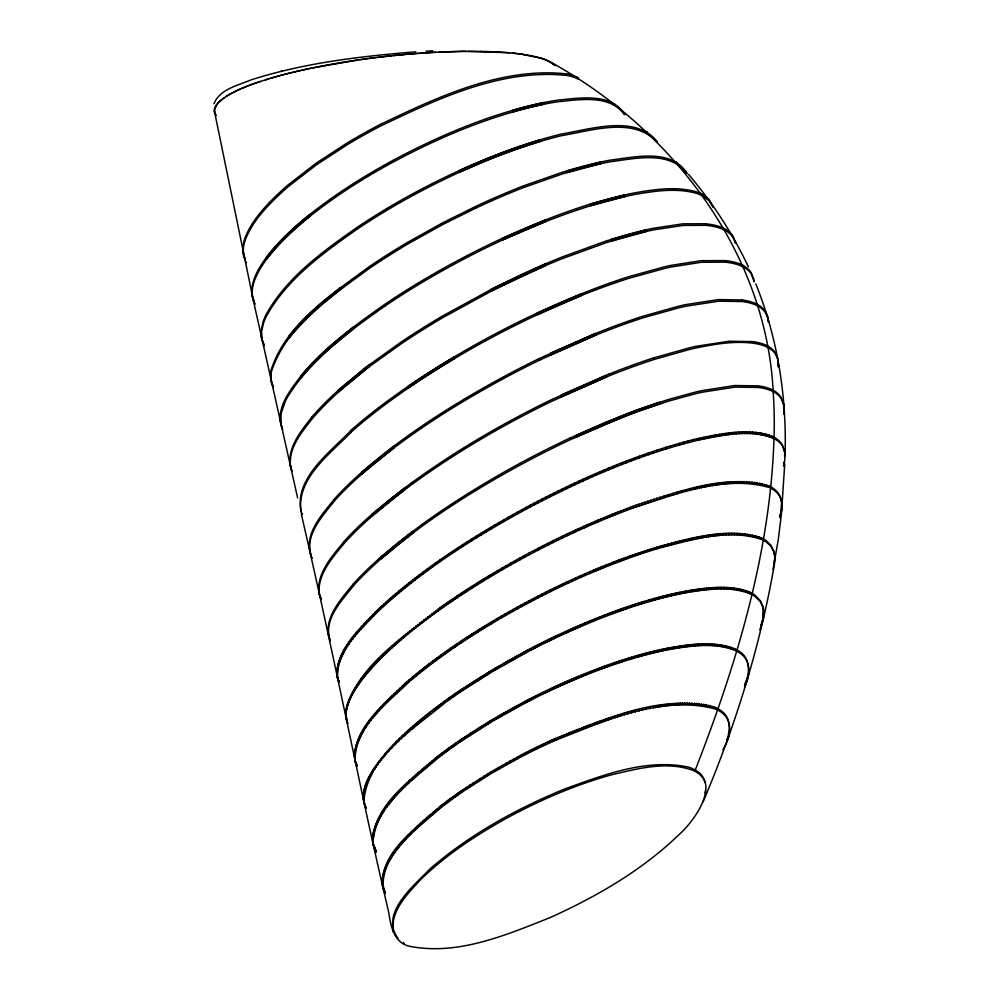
<?xml version="1.0" encoding="UTF-8"?>
<svg xmlns="http://www.w3.org/2000/svg" width="999" height="999" viewBox="0 0 999 999"><rect width="100%" height="100%" fill="white"/><g stroke="black" fill="none" stroke-linecap="round" stroke-linejoin="round"><path stroke-width="1.5" d="M784.989 456.668C787.062 397.864 777.859 338.549 755.793 283.891M355.319 761.812C351.523 728.358 384.465 704.445 405.257 683.266C433.641 658.628 464.947 637.549 497.29 618.493C547.077 589.535 599.612 564.897 654.682 547.802C688.736 538.873 726.048 526.485 761.001 537.762A49.188 25.849 -12.4 0 1 766.245 540.709L771.166 545.579L774.225 552.822M355.032 760.314C355.157 726.51 387.187 703.296 409.103 681.83C437.737 657.517 469.118 636.65 501.56 617.794C551.448 589.148 604.033 564.747 659.178 548.126C691.97 539.785 727.846 528.359 761.35 539.348A49.188 25.849 -12.4 0 1 766.595 542.295L770.504 545.854L773.738 551.361M385.277 893.556C372.127 856.505 417.757 827.834 440.309 806.23A381.818 200.637 -12.4 0 1 449.75 799.075A402.073 211.276 -12.4 0 1 462.912 789.747L490.996 771.827L521.428 754.882A405.494 213.074 -12.4 0 1 537.4 746.865A382.767 201.136 -12.4 0 1 553.833 739.21C603.97 719.779 660.926 692.719 715.646 707.604A50.599 26.586 -12.4 0 1 721.703 711.213C728.983 716.495 730.731 726.448 728.296 734.677M383.141 888.486C380.931 852.884 417.345 829.07 440.659 807.804A381.818 200.637 -12.4 0 1 450.099 800.649A402.073 211.276 -12.4 0 1 463.249 791.32L491.333 773.413L521.778 756.455A405.494 213.074 -12.4 0 1 537.737 748.451A382.767 201.136 -12.4 0 1 554.183 740.796C604.32 721.365 661.276 694.293 715.996 709.178A50.599 26.586 -12.4 0 1 722.04 712.799C729.32 718.069 731.068 728.021 728.646 736.263M337.712 678.733C334.066 650.574 359.503 629.345 376.86 610.626C422.265 568.019 475.499 534.702 530.119 505.269C583.191 477.447 638.586 452.997 696.965 438.761C721.565 433.866 748.538 427.185 772.814 436.625A49.038 25.774 -12.4 0 1 782.317 444.867L784.715 451.523M337.412 677.21C337.075 650.249 360.09 630.344 377.197 612.2C422.602 569.605 475.849 536.276 530.469 506.843C583.541 479.021 638.935 454.57 697.314 440.347C721.902 435.439 748.875 428.758 773.164 438.211L772.814 436.625M364.897 805.718L364.098 802.709L366.133 808.478L363.748 801.248L364.098 802.834C361.101 790.221 367.869 777.921 374.475 767.694C393.094 740.933 418.868 720.179 444.867 700.961A498.014 261.688 -12.4 0 1 460.239 690.222L492.869 669.53L528.159 649.825A506.406 266.109 -12.4 0 1 546.603 640.471A481.83 253.197 -12.4 0 1 560.789 633.703C600.761 615.347 642.27 599.475 685.589 591.146C706.618 587.699 729.208 584.228 749.65 592.107A50.637 26.611 -12.4 0 1 754.807 595.004L760.651 601.061L763.348 608.291M363.511 799.774L363.861 801.36C367.47 756.293 413.923 729.095 445.217 702.547A498.014 261.688 -12.4 0 1 460.576 691.795L493.219 671.116L528.496 651.398A506.406 266.109 -12.4 0 1 546.952 642.045A481.83 253.197 -12.4 0 1 561.138 635.277C601.111 616.92 642.619 601.048 685.938 592.719C706.967 589.273 729.545 585.801 749.999 593.681A50.637 26.611 -12.4 0 1 755.157 596.578L760.102 601.323L762.936 606.843M784.814 456.181L784.814 453.034M373.151 844.13C371.603 805.481 411.376 780.169 436.788 757.08A425.512 223.601 -12.4 0 1 447.077 749.337A448.863 235.864 -12.4 0 1 461.401 739.248L491.883 719.842L524.962 701.385A455.332 239.261 -12.4 0 1 542.27 692.657A429.82 225.861 -12.4 0 1 560.089 684.29C594.58 668.868 630.319 655.644 667.444 648.201C689.422 644.38 713.086 640.471 734.515 648.726A51.286 26.948 -12.4 0 1 739.51 651.523C749.525 657.729 750.261 671.203 746.003 681.118A146.016 76.723 -12.4 0 1 744.63 684.49M372.615 841.121L372.964 842.694C375.312 805.431 411.625 781.28 437.137 758.653A425.512 223.601 -12.4 0 1 447.427 750.911A448.863 235.864 -12.4 0 1 461.738 740.821L492.232 721.415L525.299 702.971A455.332 239.261 -12.4 0 1 542.619 694.23A429.82 225.861 -12.4 0 1 560.439 685.876C594.929 670.454 630.669 657.217 667.794 649.775C689.76 645.953 713.436 642.045 734.864 650.299A51.286 26.948 -12.4 0 1 739.859 653.096C749.874 659.303 750.611 672.777 746.353 682.704A146.016 76.723 -12.4 0 1 744.467 687.187M778.621 366.745L777.884 358.853L775.823 354.57A48.739 25.612 -12.4 0 0 767.632 347.39L767.244 345.829M783.74 409.29L783.616 404.558M784.727 463.936L781.455 513.673L778.408 538.811L773.039 569.655M345.629 713.249C355.656 665.396 405.107 636.788 439.835 607.867A595.504 312.924 -12.4 0 1 456.88 596.128C512.749 559.128 572.839 528.321 635.776 505.269C677.959 492.12 723.988 473.401 768.456 485.751L768.805 487.337C723.264 474.875 676.248 494.255 633.154 507.929C571.303 530.894 512.225 561.276 457.23 597.702A595.504 312.924 -12.4 0 0 440.184 609.44C411.888 629.944 383.916 651.885 362.187 679.52C353.171 692.032 341.92 707.767 347.764 723.875L345.629 713.249L345.979 714.822M242.982 246.99L243.169 253.521L245.379 259.915M243.331 248.564L243.519 255.095L245.105 260.264M774.6 558.928L773.788 564.273M778.109 366.783L778.146 360.402M705.107 793.131L705.394 790.596M214.46 109.528L217.957 102.959M784.789 460.964L784.652 451.473M783.666 414.086L784.115 407.704M762.736 618.968L763.486 609.702M213.948 103.809C219.668 89.161 237.849 85.502 250.886 79.945C304.195 62.837 360.327 56.319 415.909 51.811M784.552 462.225L783.541 466.034M780.681 512.524L781.668 502.472M783.566 463.186L783.915 461.913M762.437 620.142L761.75 622.502M780.331 513.773L779.507 516.296M301.361 514.348C324.313 613.199 344.805 712.599 366.046 811.825C373.326 845.291 380.831 878.708 388.648 912.062C390.671 925.623 393.806 943.006 409.727 946.315C457.967 955.793 506.143 935.002 550.187 917.569C596.353 896.677 641.133 870.891 677.921 835.651C695.192 820.616 725.062 779.07 688.661 767.157C646.203 758.191 603.321 775.049 563.911 789.285C515.884 809.078 469.692 834.602 430.269 868.668C414.597 885.139 379.22 913.136 397.989 938.311M779.857 517.869L781.992 508.778L781.468 500.936M760.926 624.862L761.35 623.676M703.134 801.81C735.514 725.474 760.326 645.804 774.462 564.035L775.012 558.928L774.237 552.734M759.789 629.994L763.536 618.206L763.298 608.204M255.257 304.208C248.451 292.757 252.984 278.758 259.278 268.157A195.017 102.472 -12.4 0 1 266.209 257.705C285.19 232.892 310.015 213.349 335.427 195.504A465.971 244.855 -12.4 0 1 392.819 160.489M252.622 297.515C250.836 287.749 254.907 278.084 259.628 269.742A195.017 102.472 -12.4 0 1 266.558 259.29C285.539 234.465 310.364 214.922 335.776 197.078A465.971 244.855 -12.4 0 1 393.169 162.063C440.871 136.526 491.383 115.272 544.48 104.096A145.792 76.611 -12.4 0 1 558.566 101.661C580.294 99.6 609.889 94.331 624.5 114.66M524.075 185.639A455.157 239.173 -12.4 0 0 476.373 206.119L442.832 222.727L407.917 242.17A557.23 292.807 -12.4 0 0 369.33 266.596C331.356 294.78 285.964 323.464 270.904 370.604A102.885 54.058 -12.4 0 0 270.542 374.013L271.291 381.755M476.698 207.667L443.181 224.3L408.266 243.744A557.23 292.807 -12.4 0 0 369.68 268.182C331.705 296.353 286.301 325.05 271.253 372.177A102.885 54.058 -12.4 0 0 270.879 375.599L271.641 383.254L273.376 387.562M502.26 238.399L545.142 220.055C503.783 236.363 463.786 256.106 425.474 278.659A600.874 315.746 -12.4 0 0 384.652 304.445C348.226 330.107 310.577 357.292 286.938 395.891A169.867 89.261 -12.4 0 0 285.027 399.588C280.494 408.678 277.897 419.805 282.642 429.37M385.002 306.031C348.576 331.668 310.926 358.878 287.287 397.465A169.867 89.261 -12.4 0 0 285.377 401.173L281.069 413.461L281.019 424.95M312.013 416.958C300.362 431.743 284.166 451.073 291.983 471.266M333.853 499.7C321.953 514.772 303.434 534.228 311.126 555.144M334.19 501.286C322.315 516.296 304.458 535.114 311.114 555.993M352.859 584.49C340.547 599.775 321.84 619.58 330.169 640.958M353.209 586.063C341.733 600.799 322.939 619.667 330.207 640.084M343.806 541.858C331.968 556.518 315.647 573.826 319.268 594.355M344.156 543.431C332.642 557.479 318.144 573.351 319.006 592.807M218.082 102.81L226.323 96.266M311.925 416.945A358.241 188.249 -12.4 0 1 338.149 390.497L366.795 366.645L400.686 342.32A640.359 336.488 -12.4 0 1 442.732 315.909L493.893 287.962L545.142 264.023A476.423 250.349 -12.4 0 1 561.151 257.367L606.68 240.796L646.49 229.745A184.028 96.703 -12.4 0 1 653.284 228.284L682.841 223.838L705.581 223.764M351.161 430.232C330.319 452.285 292.207 479.12 301.723 513.961A52.647 27.66 -12.4 0 0 302.148 514.672M351.511 431.805C330.969 453.284 296.141 478.159 301.036 511.65M378.596 559.04L398.077 542.632L421.128 525.074A678.009 356.281 -12.4 0 1 485.814 482.742L497.602 475.811A661.825 347.764 -12.4 0 1 569.805 438.136M486.163 484.328A678.009 356.281 -12.4 0 0 421.441 526.635L398.426 544.205L378.946 560.626A385.926 202.797 -12.4 0 0 353.134 586.051M412.712 481.93L389.46 499.637L369.792 516.196A389.722 204.795 -12.4 0 0 343.731 541.845M370.142 517.769L389.797 501.211L413.062 483.504M371.69 514.522L404.083 488.299M372.028 516.096L404.433 489.872M380.469 557.38L412.587 531.393M380.819 558.965L412.924 532.966M309.902 214.46L301.985 220.979A359.29 188.799 -12.4 0 0 297.39 224.925A331.044 173.951 -12.4 0 0 285.801 235.639A286.875 150.749 -12.4 0 0 275.312 246.566A240.297 126.274 -12.4 0 0 266.184 257.705M310.252 216.034L302.322 222.552A359.29 188.799 -12.4 0 0 297.739 226.511A331.044 173.951 -12.4 0 0 286.151 237.213A286.875 150.749 -12.4 0 0 275.662 248.152A240.297 126.274 -12.4 0 0 266.533 259.29M340.11 287.824L323.926 301.036A394.268 207.18 -12.4 0 0 312.175 311.526A342.357 179.895 -12.4 0 0 299.85 323.763A283.941 149.201 -12.4 0 0 288.948 336.251M340.459 289.41L324.275 302.61A394.268 207.18 -12.4 0 0 312.525 313.099A342.357 179.895 -12.4 0 0 300.2 325.349A283.941 149.201 -12.4 0 0 289.298 337.824M221.953 99.313L221.079 100.012A135.514 45.667 5.6 0 0 219.48 101.411L216.746 104.42A79.208 26.686 5.6 0 0 214.31 110.964M353.371 327.085L331.481 345.08A411.688 216.321 -12.4 0 0 324.687 351.198A366.633 192.657 -12.4 0 0 311.913 363.648A303.846 159.665 -12.4 0 0 300.524 376.336M353.721 328.659L331.83 346.665A411.688 216.321 -12.4 0 0 325.025 352.784A366.633 192.657 -12.4 0 0 312.262 365.222M368.831 365.097L343.531 385.639A438.561 230.457 -12.4 0 0 338.074 390.472M369.168 366.67L343.881 387.212A438.561 230.457 -12.4 0 0 338.424 392.058L367.145 368.231L401.036 343.906A640.359 336.488 -12.4 0 1 443.081 317.482L494.243 289.535L545.491 265.597A476.423 250.349 -12.4 0 1 561.488 258.941L607.03 242.37L646.84 231.331A184.028 96.703 -12.4 0 1 653.621 229.857L683.191 225.424L705.931 225.337A53.471 28.097 -12.4 0 1 724.762 230.17A51.261 26.936 -12.4 0 1 733.491 238.174L735.227 241.833M393.756 446.216L361.513 472.402C405.194 434.365 454.47 403.309 505.332 375.861A655.157 344.268 -12.4 0 1 539.747 358.291L595.554 333.454L550.624 353.109M394.106 447.802L361.863 473.976C405.532 435.951 454.807 404.882 505.669 377.435A655.157 344.268 -12.4 0 1 540.097 359.877M223.089 98.464L223.963 97.827M401.81 390.696C457.867 351.773 518.419 319.33 581.655 293.706L537.062 313.099M402.147 392.27C458.216 353.346 518.768 320.904 582.005 295.279A384.94 202.273 -12.4 0 1 628.87 278.309L664.76 268.419A187.45 98.501 -12.4 0 1 671.603 266.895L701.473 262.262L725.599 262.175M407.904 386.476L413.511 382.667A659.952 346.79 -12.4 0 1 430.731 371.391A678.883 356.743 -12.4 0 1 454.533 356.755M408.254 388.049L413.848 384.24A659.952 346.79 -12.4 0 1 431.081 372.964A678.883 356.743 -12.4 0 1 454.882 358.341M225.599 96.741L226.81 95.966M226.523 96.141L227.185 95.729M227.135 95.767L237.837 90.135M486.126 484.303L497.952 477.397M228.172 95.142L228.796 94.78M228.921 94.705L234.428 91.771M392.794 160.477C440.534 134.99 491.021 113.674 544.143 102.522A145.792 76.611 -12.4 0 1 558.216 100.075C580.132 98.039 611.338 92.42 624.775 114.473M490.596 289.635L517.42 276.473A533.703 280.444 -12.4 0 1 545.142 264.023M490.946 291.221L517.769 278.059A533.703 280.444 -12.4 0 1 545.491 265.597M234.852 91.558L237.4 90.335M540.097 359.877L595.904 335.04L550.973 354.682M608.978 374.138L550.312 400.212A685.526 360.227 -12.4 0 0 412.824 481.968M767.644 347.377A49.151 25.824 -12.4 0 0 752.871 343.169C733.953 340.834 714.884 344.068 696.378 347.902A189.673 99.663 -12.4 0 0 689.522 349.463L653.683 359.603A389.897 204.882 -12.4 0 0 609.365 375.749L550.661 401.785A685.526 360.227 -12.4 0 0 413.174 483.553M561.176 395.005L606.106 375.299M561.525 396.591L606.455 376.873M713.011 206.968L709.265 200.874L702.509 195.829A50.662 26.623 -12.4 0 0 695.466 193.044C675.486 187.837 654.52 191.021 634.54 194.543A176.124 92.545 -12.4 0 0 625.611 196.391L590.571 205.744A357.742 187.987 -12.4 0 0 545.516 221.666C504.108 237.874 464.148 257.717 425.824 280.232A600.874 315.746 -12.4 0 0 385.002 306.031M569.842 438.161L624.313 414.797A408.653 214.735 -12.4 0 1 637.787 409.74L668.506 399.438L695.329 392.132A188.199 98.889 -12.4 0 1 702.122 390.584L734.69 385.527L758.216 385.851A48.801 25.637 -12.4 0 1 772.864 390.06A48.339 25.4 -12.4 0 1 780.943 397.215L783.703 404.607M758.553 387.437L735.039 387.113L702.472 392.157A188.199 98.889 -12.4 0 0 695.666 393.706L668.855 401.024L638.136 411.313A408.653 214.735 -12.4 0 0 624.662 416.383L570.192 439.747A661.825 347.764 -12.4 0 0 498.002 477.422M537.412 314.673L582.005 295.279M237.787 90.16L241.346 88.574M657.105 141.521C635.289 114.161 590.059 129.445 561.051 134.103A236.039 124.026 -12.4 0 0 540.759 139.623C500.412 151.723 461.526 168.356 424.163 187.737A515.047 270.642 -12.4 0 0 356.069 228.072C322.053 252.035 286.526 277.622 265.996 314.747A145.292 76.349 -12.4 0 0 263.174 321.553L261.189 330.519L261.726 338.798M459.752 172.115L484.29 161.463A389.048 204.433 -12.4 0 1 499.388 155.444A344.193 180.856 -12.4 0 1 519.992 147.952A288.611 151.661 -12.4 0 1 541.096 141.184C500.761 153.309 461.875 169.93 424.513 189.31A515.047 270.642 -12.4 0 0 356.418 229.658C322.402 253.609 286.875 279.208 266.333 316.333A145.292 76.349 -12.4 0 0 263.524 323.139L261.651 330.994L261.526 337.312M502.609 239.985L545.479 221.628M574.875 435.826L605.794 422.24L637.787 409.74A349.525 183.666 -12.4 0 1 659.752 402.185M575.224 437.4L606.143 423.813L638.136 411.313A349.525 183.666 -12.4 0 1 660.089 403.758M238.711 89.735L240.472 88.961M459.403 170.529L483.941 159.877A389.048 204.433 -12.4 0 1 499.05 153.871A344.193 180.856 -12.4 0 1 519.642 146.378A288.611 151.661 -12.4 0 1 540.746 139.61M241.308 88.599L247.215 86.176M241.82 88.374L244.43 87.288M245.379 86.901L246.753 86.351M247.103 86.214L248.739 85.577M248.576 85.639L249.962 85.115M524.1 185.664L562.799 172.103L600.998 161.963A169.867 89.261 -12.4 0 1 609.715 160.215C634.702 157.168 671.241 147.977 687.062 173.376M524.45 187.238L563.136 173.689L601.348 163.536A169.867 89.261 -12.4 0 1 610.064 161.801C634.927 158.704 669.58 150.062 686.812 173.489M249.837 85.165L252.759 84.078M250.886 84.765L252.285 84.253M252.635 84.128L254.333 83.516M253.709 83.741L257.205 82.517M254.907 83.317L259.253 81.818M257.792 82.318L260.427 81.431M259.553 81.718L272.627 77.66M653.334 358.029L689.185 347.889A189.673 99.663 -12.4 0 1 696.041 346.328L728.845 341.246L752.547 341.571A49.151 25.824 -12.4 0 1 767.307 345.804A48.739 25.612 -12.4 0 1 775.449 352.997L778.221 360.439M265.522 79.795L268.669 78.834M545.179 220.092A357.742 187.987 -12.4 0 1 590.197 204.121L625.274 194.805A176.124 92.545 -12.4 0 1 634.19 192.969C654.17 189.435 675.137 186.264 695.117 191.471A50.662 26.623 -12.4 0 1 702.16 194.243L708.928 199.288L713.199 207.08M270.429 78.309L271.678 77.934M272.302 77.76L274.812 77.035M272.927 77.572L276.723 76.498M275.449 76.861L276.086 76.673M276.648 76.523L279.92 75.624M277.36 76.324L280.682 75.412M280.569 75.449L284.777 74.326M281.206 75.275L281.855 75.1M282.505 74.925L283.154 74.75M284.465 74.413L287.849 73.539M285.115 74.238L287.088 73.739M287.749 73.564L291.995 72.515M288.411 73.402L289.073 73.239M289.747 73.064L291.071 72.74M280.856 71.441L281.93 71.179M291.745 72.577L297.515 71.204M293.044 72.265L295.067 71.778M295.554 71.653L296.528 71.428M297.14 71.279L298.501 70.966M298.002 71.079L304.008 69.718M299.126 70.829L300.249 70.567M301.948 70.18L309.977 68.431M304.633 69.58L305.694 69.356M306.793 69.118L311.051 68.207M311.001 68.219L358.366 59.915M312.138 67.982L315.372 67.32M316.458 67.095L319.73 66.446A504.72 170.067 5.6 0 1 358.042 59.965L360.364 59.628M359.915 59.69L367.719 58.616M361.463 59.478L363.024 59.253M364.585 59.041L366.146 58.829M367.42 58.654L374.55 57.742M369.28 58.417L372.44 58.004M374.026 57.805L375.749 57.592M375.612 57.605L377.21 57.405M376.948 57.443L380.557 57.005M378.808 57.218L383.616 56.656M381.768 56.868L390.284 55.919M384.19 56.593L385.402 56.456M386.613 56.319L389.061 56.044M390.085 55.932L391.708 55.769M391.508 55.782L395.204 55.407M393.344 55.594L396.615 55.257M396.453 55.282L398.251 55.095M397.689 55.157L403.958 54.558M398.938 55.032L402.709 54.683M403.196 54.633L405.219 54.446M404.857 54.483L415.397 53.596M406.518 54.333L408.191 54.183M409.016 54.121L412.837 53.796M413.211 53.771L416.695 53.496M416.571 53.509L419.305 53.309M417.42 53.447L418.256 53.384M419.105 53.322L420.804 53.197M420.604 53.209L421.915 53.122M421.653 53.134L423.351 53.022M423.226 53.034L425.05 52.91M424.538 52.947L425.911 52.847M425.849 52.86L427.622 52.747M427.16 52.772L429.333 52.635M428.484 52.685L430.194 52.585M429.807 52.61L431.918 52.485M431.131 52.535L432.779 52.435M425.999 51.174L432.792 50.824M432.455 52.447L434.503 52.335M433.778 52.385L435.601 52.285M435.364 52.298L463.573 51.349M464.473 51.336L466.271 51.324M468.069 51.311L469.88 51.299M470.791 51.299L472.602 51.299M473.514 51.299L476.236 51.324M477.147 51.324L478.983 51.349M507.267 52.635L463.037 51.361A286.601 96.578 5.6 0 0 439.048 52.11M479.895 51.361L480.806 51.374M508.204 52.71L507.117 52.622A145.117 48.901 5.6 0 0 480.869 51.411M508.066 52.697L509.328 52.81M509.14 52.797L514.285 53.297M512.412 53.109L516.62 53.559M514.747 53.347L515.684 53.459M516.258 53.521L519.88 53.971M518.019 53.734L522.19 54.283M742.319 299.987L718.506 299.6L685.614 304.62A189.348 99.5 -12.4 0 0 678.746 306.181L642.807 316.271A392.232 206.106 -12.4 0 0 595.604 333.504M521.266 54.158L540.834 58.154M522.652 54.346L523.114 54.421A51.374 17.308 5.6 0 1 540.521 57.992M540.459 58.042L543.531 59.016M541.033 58.217L545.354 59.678M543.718 59.078L546.565 60.152A33.254 11.201 5.6 0 1 548.826 61.164L549.35 61.426M545.529 59.74L553.209 63.799M656.693 141.683C632.842 116.508 591.008 130.844 561.401 135.677A236.039 124.026 -12.4 0 0 541.096 141.196M549.425 61.463C670.691 127.972 766.708 251.398 773.251 392.957A461.413 332.192 -62.6 0 1 774.275 423.376C773.388 543.406 738.186 660.202 694.854 771.116L699.525 774.188L703.059 778.084L705.331 782.804M549.75 61.626L554.982 65.422M553.409 63.961L555.082 65.534M688.523 174.375C712.387 202.422 732.717 233.504 748.388 266.845M373.089 843.968L376.049 850.649M373.439 845.541L372.814 842.557L376.398 852.234M751.061 272.515L754.033 281.581M765.746 313.074L767.794 317.457M321.316 598.651L320.504 597.24M245.729 261.488L246.453 262.687M355.382 761.7L357.317 765.946M311.476 556.718L311.875 557.442A50.2 26.386 -12.4 0 0 312.35 558.129M382.492 885.576L384.927 891.982M321.241 599.525L318.918 592.782M263.898 344.255L262.063 340.11M264.248 345.841L261.676 338.673M337.774 678.646L339.011 681.53M273.039 385.989L271.291 381.68M254.183 301.348L252.61 297.327M282.292 427.797L281.094 424.875M354.982 760.227L356.893 766.133L356.543 764.56M337.362 677.16L338.998 682.404L338.649 680.831M320.155 596.515L319.318 594.293M291.021 468.219L291.633 469.68M780.157 496.478L781.505 500.998M781.068 499.512L780.506 498.064A51.723 27.185 -12.4 0 0 768.943 487.237M753.496 278.484L751.41 274.101A50.075 26.311 -12.4 0 0 743.081 266.858L742.694 265.297M783.316 403.097L781.33 398.776A48.339 25.4 -12.4 0 0 773.201 391.645L772.814 390.097M773.875 551.248L774.625 555.794M290.871 468.281C287.237 449.225 301.448 432.467 312.362 418.531A358.241 188.249 -12.4 0 1 338.499 392.07M297.615 497.902L253.734 302.235L214.448 111.326A48.876 16.471 5.6 0 0 215.584 114.498M757.092 304.295L757.442 305.881M771.852 436.188L772.202 437.762M770.853 435.764L771.191 437.35M769.817 435.377L770.167 436.95M724.312 228.659L724.65 230.232M768.755 435.002L769.105 436.575M767.657 434.652L768.006 436.226M766.533 434.328L766.882 435.901M765.371 434.016L765.721 435.601M764.198 433.741L764.547 435.314M762.986 433.479L763.336 435.052M761.762 433.241L762.112 434.827M760.526 433.029L760.863 434.615M759.252 432.842L759.602 434.415M757.966 432.667L758.316 434.24M756.668 432.517L757.017 434.09M755.344 432.392L755.694 433.966M766.433 484.94L766.782 486.513M702.16 194.243L702.509 195.829M764.297 484.215L764.647 485.789M752.684 432.192L753.034 433.766M762.05 483.578L762.399 485.152M749.962 432.067L750.311 433.641M759.702 483.029L760.052 484.615M747.202 432.005L747.552 433.591M757.267 482.567L757.617 484.14M744.417 432.018L744.755 433.603M754.732 482.192L755.082 483.766M741.595 432.092L741.932 433.666M752.122 481.893L752.472 483.466M738.748 432.23L739.098 433.803M749.487 481.668L749.824 483.241M761.001 537.762L761.35 539.348M746.79 481.518L747.14 483.091M759.003 536.95L759.352 538.523M676.41 161.988L676.748 163.561M735.888 432.405L736.238 433.991M756.892 536.226L757.242 537.799M744.055 481.443L744.405 483.017M733.029 432.642L733.366 434.215M754.682 535.576L755.032 537.15M730.781 432.854L731.131 434.44M741.283 481.431L741.62 483.004M752.372 535.014L752.722 536.588M728.533 433.104L728.883 434.677M738.473 481.481L738.823 483.054M749.974 534.54L750.311 536.113M726.273 433.379L726.623 434.952M747.477 534.14L747.826 535.714M735.651 481.58L736.001 483.166M724.013 433.666L724.362 435.252M744.904 533.816L745.254 535.389M732.804 481.743L733.154 483.329M721.753 433.991L722.09 435.564M742.307 533.566L742.644 535.139M719.48 434.328L719.829 435.901M729.957 481.955L730.306 483.528M739.647 533.391L739.997 534.964M727.759 482.155L728.109 483.728M717.22 434.69L717.569 436.263M736.95 533.279L737.299 534.865M725.549 482.367L725.898 483.953M749.65 592.107L749.999 593.681M714.972 435.077L715.321 436.65M647.14 131.806L647.477 133.391M747.689 591.296L748.039 592.882M723.338 482.617L723.688 484.203M712.712 435.477L713.061 437.05M734.215 533.241L734.565 534.815M745.629 590.571L745.978 592.145M721.116 482.892L721.465 484.465M710.464 435.889L710.801 437.475M731.443 533.266L731.792 534.84M743.468 589.922L743.818 591.508M718.905 483.191L719.243 484.765M708.204 436.338L708.553 437.912M741.221 589.36L741.57 590.933M728.646 533.341L728.995 534.915M716.683 483.504L717.02 485.077M705.943 436.788L706.293 438.361M738.885 588.861L739.223 590.446M725.836 533.466L726.186 535.039M714.46 483.841L714.809 485.414M703.696 437.262L704.045 438.836M736.45 588.448L736.8 590.022M712.25 484.203L712.587 485.776M723.014 533.641L723.363 535.227M701.448 437.749L701.798 439.323M733.953 588.099L734.302 589.685M710.027 484.577L710.376 486.151M720.878 533.816L721.228 535.389M699.2 438.249L699.55 439.822M731.405 587.837L731.755 589.41M718.731 534.003L719.08 535.589M707.816 484.965L708.154 486.55M696.965 438.761L697.314 440.347M728.82 587.637L729.17 589.21M716.583 534.228L716.932 535.801M705.594 485.389L705.943 486.963M726.186 587.499L726.535 589.073M714.422 534.465L714.772 536.038M703.383 485.814L703.721 487.387M692.532 439.835L692.881 441.408M712.262 534.727L712.612 536.313M701.161 486.263L701.51 487.837M723.513 587.424L723.863 588.998M710.102 535.014L710.451 536.6M698.95 486.725L699.3 488.299M734.515 648.726L734.864 650.299M720.803 587.412L721.153 588.985M614.385 103.696L614.735 105.282M688.086 440.946L688.436 442.532M707.941 535.327L708.291 536.9M732.629 647.939L732.979 649.512M696.753 487.2L697.09 488.773M718.081 587.449L718.418 589.023M730.644 647.227L730.993 648.801M705.781 535.651L706.131 537.225M694.542 487.687L694.892 489.273M683.653 442.12L684.003 443.706M728.583 646.59L728.92 648.164M715.321 587.549L715.671 589.123M703.621 535.988L703.97 537.574M726.423 646.028L726.76 647.602M701.46 536.363L701.81 537.937M712.562 587.687L712.899 589.273M690.172 488.711L690.521 490.284M724.175 645.529L724.525 647.102M679.233 443.344L679.57 444.917M699.3 536.738L699.65 538.311M710.501 587.824L710.851 589.41M721.852 645.104L722.202 646.678M697.14 537.137L697.489 538.711M708.441 587.986L708.791 589.572M685.801 489.785L686.151 491.358M719.455 644.755L719.804 646.328M674.824 444.605L675.162 446.178M706.38 588.174L706.718 589.76M694.979 537.549L695.329 539.135M717.02 644.467L717.357 646.041M704.307 588.386L704.645 589.959M692.831 537.986L693.169 539.56M681.443 490.909L681.793 492.482M714.522 644.243L714.872 645.816M702.222 588.611L702.572 590.197M670.441 445.891L670.791 447.477M690.671 538.424L691.021 540.009M700.149 588.873L700.499 590.446M712 644.08L712.349 645.654M688.523 538.886L688.873 540.459M677.085 492.07L677.434 493.656M698.064 589.135L698.413 590.721M666.096 447.227L666.433 448.801M686.388 539.36L686.738 540.934M709.427 643.98L709.777 645.554M695.991 589.435L696.34 591.008M684.253 539.835L684.59 541.421M706.83 643.93L707.18 645.516M672.752 493.281L673.089 494.855M693.918 589.735L694.255 591.321M682.105 540.334L682.454 541.92M661.775 448.588L662.125 450.162M704.208 643.943L704.545 645.529M691.832 590.059L692.182 591.645M679.969 540.846L680.319 542.432M689.747 590.409L690.097 591.982M701.548 644.005L701.897 645.579M715.646 707.604L715.996 709.178M668.431 494.53L668.781 496.103M677.846 541.371L678.184 542.944M713.873 706.855L714.223 708.441M657.23 450.062L657.579 451.635M687.662 590.771L688.011 592.345M698.888 644.118L699.238 645.691M712.012 706.181L712.362 707.767M675.711 541.908L676.061 543.481M685.589 591.146L685.938 592.719M696.952 644.23L697.29 645.804M664.148 495.816L664.497 497.39M710.077 705.569L710.426 707.155M673.588 542.457L673.938 544.03M652.684 451.573L653.034 453.146M683.503 591.545L683.853 593.119M695.004 644.355L695.354 645.941M708.054 705.032L708.403 706.605M671.478 543.006L671.827 544.58M693.044 644.517L693.393 646.091M681.43 591.945L681.78 593.518M705.956 704.545L706.305 706.118M659.902 497.127L660.252 498.701M669.367 543.568L669.705 545.154M691.083 644.692L691.433 646.266M679.357 592.37L679.707 593.943M703.783 704.133L704.133 705.706M648.164 453.121L648.513 454.695M667.257 544.143L667.607 545.729M656.855 498.089L657.205 499.662M689.123 644.879L689.472 646.465M677.297 592.794L677.647 594.38M701.535 703.771L701.885 705.356M665.147 544.73L665.496 546.316M687.15 645.104L687.499 646.678M675.224 593.244L675.574 594.817M699.25 703.483L699.6 705.057M653.821 499.063L654.158 500.649M643.656 454.695L643.993 456.268M685.189 645.329L685.539 646.915M663.049 545.329L663.386 546.903M673.164 593.706L673.513 595.279M696.927 703.246L697.277 704.832M683.216 645.591L683.566 647.165M660.951 545.941L661.288 547.514M650.786 500.062L651.136 501.648M671.103 594.18L671.453 595.754M694.555 703.084L694.904 704.657M681.243 645.854L681.593 647.439M639.16 456.306L639.51 457.879M658.853 546.553L659.203 548.126M669.043 594.655L669.392 596.241M647.764 501.086L648.101 502.659M692.145 702.959L692.494 704.532M679.283 646.153L679.62 647.727M656.768 547.177L657.105 548.751M666.995 595.154L667.332 596.728M677.297 646.453L677.647 648.026M689.71 702.896L690.059 704.47M644.742 502.11L645.092 503.683M654.682 547.802L655.032 549.375M634.702 457.942L635.052 459.515M664.934 595.666L665.284 597.24M675.324 646.778L675.674 648.351M687.25 702.884L687.587 704.457M662.899 596.178L663.249 597.752M641.745 503.146L642.082 504.732M651.61 548.751L651.96 550.324M673.351 647.115L673.701 648.688M684.752 702.909L685.102 704.495M660.851 596.703L661.201 598.289M630.269 459.602L630.619 461.176M671.378 647.464L671.728 649.038M638.748 504.208L639.098 505.781M682.255 702.996L682.592 704.57M648.538 549.725L648.888 551.298M658.816 597.24L659.165 598.826M669.417 647.827L669.755 649.4M680.456 703.071L680.806 704.657M656.78 597.789L657.13 599.363M694.505 769.53L694.854 771.116C667.931 760.251 637.911 768.643 610.901 774.949C573.701 785.414 538.049 800.923 504.22 819.53C474.35 836.313 445.492 855.456 420.829 879.407C407.742 893.743 389.822 910.963 393.419 932.254M667.444 648.201L667.794 649.775M635.776 505.269L636.113 506.843M625.874 461.276L626.223 462.862M645.491 550.699L645.829 552.285M678.658 703.184L679.008 704.757M654.745 598.351L655.094 599.924M665.484 648.588L665.834 650.174M676.847 703.308L677.197 704.882M632.804 506.343L633.154 507.929M642.432 551.71L642.782 553.284M652.722 598.913L653.071 600.486M663.523 649L663.873 650.574M675.037 703.446L675.386 705.032M621.49 462.987L621.84 464.56M650.699 599.487L651.048 601.073M661.563 649.412L661.912 650.998M673.214 703.608L673.563 705.194M629.845 507.442L630.194 509.015M639.397 552.722L639.747 554.295M648.676 600.074L649.025 601.648M659.602 649.85L659.952 651.423M671.39 703.796L671.74 705.369M617.12 464.71L617.469 466.296M626.885 508.541L627.235 510.127M669.567 703.995L669.917 705.569M636.363 553.758L636.713 555.332M646.665 600.661L647.015 602.247M657.642 650.287L657.991 651.86M667.744 704.208L668.094 705.794M655.694 650.736L656.043 652.31M623.938 509.665L624.288 511.238M644.005 601.46L644.355 603.046M633.354 554.795L633.703 556.381M665.921 704.445L666.271 706.018M653.746 651.198L654.095 652.772M612.774 466.471L613.124 468.044M664.098 704.695L664.447 706.268M641.358 602.272L641.708 603.846M621.003 510.789L621.353 512.362M651.798 651.673L652.147 653.246M630.357 555.856L630.694 557.43M662.262 704.957L662.612 706.543M649.862 652.16L650.212 653.733M638.723 603.096L639.06 604.67M618.081 511.925L618.431 513.498M628.021 556.693L628.371 558.266M608.441 468.244L608.791 469.83M660.439 705.244L660.776 706.817M647.926 652.647L648.276 654.22M658.603 705.531L658.953 707.117M636.088 603.933L636.425 605.519M625.686 557.529L626.036 559.115M615.172 513.074L615.521 514.647M645.991 653.146L646.341 654.732M656.768 705.843L657.117 707.417M604.133 470.042L604.47 471.628M623.364 558.391L623.713 559.964M633.453 604.782L633.803 606.368M644.055 653.658L644.405 655.244M654.944 706.168L655.294 707.742M612.275 514.235L612.612 515.809M642.12 654.183L642.469 655.769M621.053 559.24L621.403 560.826M630.831 605.644L631.181 607.23M653.121 706.505L653.471 708.079M640.197 654.72L640.546 656.293M599.837 471.865L600.187 473.439M609.378 515.397L609.727 516.982M618.743 560.114L619.093 561.688M628.221 606.518L628.571 608.104M638.286 655.257L638.623 656.83M649.487 707.205L649.825 708.778M616.433 560.988L616.783 562.562M606.493 516.583L606.843 518.156M636.363 655.806L636.713 657.379M625.624 607.404L625.973 608.99M595.579 473.701L595.916 475.274M614.135 561.863L614.485 563.448M645.841 707.954L646.191 709.54M603.621 517.769L603.97 519.343M633.865 656.53L634.215 658.104M623.026 608.304L623.376 609.889M611.85 562.749L612.2 564.335M591.333 475.549L591.683 477.122M631.38 657.267L631.73 658.853M600.749 518.968L601.098 520.541M620.441 609.215L620.791 610.789M642.207 708.753L642.557 710.339M609.565 563.648L609.914 565.222M628.895 658.029L629.245 659.602M617.869 610.139L618.219 611.713M597.902 520.179L598.251 521.753M607.292 564.547L607.629 566.121M638.586 709.602L638.935 711.176M587.125 477.422L587.462 478.996M626.41 658.791L626.76 660.376M615.297 611.063L615.646 612.637M605.007 565.459L605.357 567.032M595.054 521.391L595.404 522.964M623.938 659.577L624.288 661.151M634.964 710.476L635.314 712.062M602.747 566.371L603.096 567.944M612.724 612L613.074 613.586M582.917 479.308L583.266 480.881M592.22 522.614L592.557 524.188M621.478 660.364L621.828 661.95M600.486 567.295L600.836 568.868M610.177 612.949L610.514 614.535M631.368 711.4L631.705 712.974M589.398 523.851L589.735 525.424M619.018 661.176L619.368 662.749M598.226 568.219L598.576 569.805M578.733 481.218L579.083 482.792M607.629 613.91L607.979 615.496M586.575 525.087L586.925 526.66M616.583 661.987L616.92 663.561M627.784 712.349L628.134 713.923M595.978 569.155L596.328 570.729M605.094 614.885L605.431 616.458M574.575 483.141L574.924 484.715M593.743 570.092L594.093 571.665M614.135 662.812L614.485 664.385M583.766 526.336L584.115 527.909M624.225 713.323L624.575 714.909M602.559 615.859L602.909 617.432M611.7 663.648L612.05 665.222M580.968 527.597L581.318 529.17M621.927 713.985L622.265 715.559M600.037 616.845L600.387 618.418M570.429 485.077L570.779 486.65M589.285 571.99L589.635 573.563M609.278 664.497L609.627 666.071M619.63 714.647L619.967 716.221M578.184 528.858L578.521 530.432M597.527 617.844L597.877 619.417M606.855 665.346L607.205 666.932M617.332 715.334L617.682 716.907M566.308 487.037L566.658 488.611M595.017 618.843L595.367 620.416M575.399 530.132L575.749 531.705M584.84 573.901L585.189 575.486M604.445 666.221L604.795 667.794M615.047 716.021L615.384 717.594M592.519 619.855L592.869 621.428M572.627 531.418L572.976 532.991M602.047 667.095L602.385 668.668M612.762 716.72L613.111 718.306M562.212 488.998L562.549 490.584M580.419 575.849L580.769 577.422M590.022 620.879L590.372 622.452M569.867 532.704L570.217 534.278M599.65 667.981L599.999 669.555M610.489 717.444L610.839 719.018M587.549 621.902L587.899 623.488M558.129 490.984L558.478 492.557M597.265 668.88L597.602 670.454M608.216 718.169L608.566 719.742M567.12 534.003L567.457 535.576M576.023 577.809L576.373 579.395M585.077 622.939L585.426 624.512M605.968 718.905L606.306 720.479M594.88 669.78L595.229 671.353M554.07 492.982L554.42 494.555M603.708 719.655L604.058 721.228M582.604 623.988L582.954 625.561M592.507 670.691L592.857 672.265M562.262 536.313L562.612 537.887M571.653 579.795L572.002 581.381M601.46 720.404L601.81 721.99M580.157 625.037L580.494 626.61M590.147 671.615L590.496 673.189M550.037 494.992L550.374 496.565M599.225 721.178L599.575 722.752M577.697 626.098L578.046 627.672M587.787 672.539L588.136 674.125M567.307 581.805L567.657 583.379M557.43 538.648L557.779 540.234M596.99 721.952L597.34 723.526M575.262 627.16L575.611 628.733M585.439 673.476L585.776 675.062M546.016 497.015L546.353 498.601M594.767 722.739L595.117 724.312M583.091 674.425L583.441 676.011M562.999 583.828L563.336 585.402M572.827 628.234L573.176 629.807M552.622 541.021L552.971 542.594M592.544 723.538L592.894 725.112M542.007 499.063L542.357 500.636M580.756 675.386L581.106 676.96M570.392 629.32L570.741 630.893M590.334 724.337L590.684 725.923M558.703 585.864L559.053 587.437M578.433 676.348L578.783 677.921M567.981 630.406L568.331 631.98M588.136 725.149L588.473 726.735M547.839 543.406L548.189 544.979M538.024 501.123L538.374 502.697M576.111 677.31L576.46 678.883M565.571 631.493L565.921 633.079M585.938 725.973L586.288 727.559M554.445 587.924L554.795 589.497M573.801 678.284L574.15 679.869M563.174 632.592L563.523 634.178M583.741 726.81L584.09 728.383M534.065 503.184L534.403 504.757M543.094 545.804L543.444 547.39M571.503 679.27L571.84 680.843M581.568 727.647L581.905 729.22M560.776 633.703L561.126 635.277M550.199 589.997L550.549 591.57M569.205 680.257L569.555 681.842M530.119 505.269L530.469 506.843M579.383 728.496L579.732 730.069M558.404 634.815L558.741 636.388M538.374 548.239L538.723 549.812M566.908 681.256L567.257 682.841M577.21 729.345L577.559 730.918M556.018 635.938L556.368 637.512M545.978 592.095L546.328 593.668M526.198 507.355L526.548 508.941M564.635 682.267L564.984 683.84M575.049 730.207L575.399 731.78M553.658 637.062L554.008 638.636M533.691 550.674L534.04 552.247M562.362 683.279L562.712 684.852M572.902 731.081L573.251 732.654M541.783 594.205L542.132 595.791M551.298 638.186L551.648 639.772M560.102 684.29L560.439 685.876M570.754 731.955L571.103 733.528M521.653 509.815L522.002 511.388M548.951 639.323L549.288 640.908M529.033 553.134L529.383 554.707M568.618 732.841L568.955 734.415M557.842 685.314L558.191 686.9M537.612 596.341L537.962 597.914M546.603 640.471L546.952 642.045M566.483 733.728L566.833 735.301M555.594 686.35L555.943 687.924M517.132 512.287L517.482 513.873M544.268 641.62L544.617 643.194M564.348 734.627L564.697 736.201M524.413 555.619L524.762 557.192M553.359 687.387L553.696 688.96M533.466 598.488L533.816 600.062M541.945 642.769L542.295 644.355M562.237 735.526L562.587 737.112M551.123 688.423L551.473 690.009M512.624 514.785L512.974 516.358M560.127 736.438L560.464 738.024M539.622 643.93L539.972 645.516M529.345 600.649L529.695 602.222M548.901 689.472L549.25 691.058M519.817 558.116L520.167 559.69M558.016 737.362L558.366 738.935M537.312 645.104L537.662 646.678M546.678 690.534L547.027 692.107M508.154 517.295L508.503 518.868M555.919 738.286L556.268 739.859M535.014 646.278L535.364 647.851M525.249 602.822L525.599 604.407M544.48 691.595L544.817 693.169M515.247 560.626L515.596 562.212M553.833 739.21L554.183 740.796M532.717 647.452L533.066 649.025M542.27 692.657L542.619 694.23M503.708 519.817L504.058 521.391M551.748 740.147L552.097 741.733M521.191 605.019L521.528 606.593M530.432 648.638L530.781 650.212M540.084 693.731L540.434 695.304M510.714 563.161L511.063 564.747M549.675 741.096L550.024 742.669M528.159 649.825L528.496 651.398M537.899 694.804L538.249 696.378M499.3 522.365L499.65 523.938M547.614 742.045L547.964 743.618M517.145 607.23L517.494 608.803M525.886 651.011L526.236 652.597M535.726 695.891L536.063 697.464M545.554 742.994L545.904 744.567M506.206 565.721L506.543 567.295M523.626 652.222L523.976 653.796M533.553 696.977L533.903 698.563M543.506 743.955L543.856 745.529M494.917 524.912L495.267 526.498M513.124 609.452L513.474 611.026M531.393 698.076L531.743 699.65M521.378 653.421L521.715 654.994M541.458 744.917L541.808 746.503M501.723 568.294L502.072 569.867M529.233 699.175L529.582 700.749M539.423 745.891L539.772 747.464M519.13 654.632L519.48 656.206M490.559 527.484L490.909 529.058M509.128 611.688L509.478 613.274M527.097 700.287L527.435 701.86M537.4 746.865L537.737 748.451M516.895 655.844L517.245 657.429M497.277 570.879L497.627 572.452M535.377 747.851L535.726 749.425M524.962 701.385L525.299 702.971M505.157 613.948L505.506 615.521M514.66 657.067L515.009 658.641M485.801 530.332L486.138 531.918M533.366 748.838L533.703 750.411M522.827 702.509L523.176 704.083M512.45 658.291L512.799 659.864M492.869 573.476L493.219 575.049M531.356 749.837L531.705 751.41M520.704 703.633L521.053 705.207M501.211 616.208L501.56 617.794M510.239 659.515L510.589 661.101M529.358 750.836L529.695 752.409M490.559 574.862L490.896 576.435M481.068 533.204L481.406 534.777M518.593 704.757L518.943 706.33M508.041 660.751L508.379 662.337M527.36 751.835L527.709 753.408M488.249 576.248L488.586 577.822M497.29 618.493L497.639 620.079M516.483 705.881L516.833 707.467M505.844 662L506.193 663.573M525.374 752.846L525.724 754.42M485.939 577.634L486.288 579.22M514.398 707.017L514.735 708.603M476.361 536.101L476.71 537.674M503.658 663.236L504.008 664.822M523.401 753.858L523.751 755.431M493.406 620.791L493.756 622.365M512.3 708.166L512.649 709.74M483.653 579.033L484.003 580.606M501.486 664.485L501.835 666.071M521.428 754.882L521.778 756.455M491.183 622.115L491.533 623.688M510.227 709.315L510.576 710.888M481.368 580.431L481.718 582.005M471.69 539.01L472.04 540.584M499.313 665.746L499.662 667.32M488.973 623.451L489.323 625.024M508.154 710.464L508.503 712.037M479.095 581.843L479.445 583.416M517.519 756.93L517.869 758.503M497.152 667.007L497.502 668.581M506.093 711.613L506.443 713.199M486.763 624.787L487.112 626.361M476.835 583.241L477.172 584.827M495.005 668.269L495.354 669.842M467.07 541.933L467.407 543.506M504.033 712.774L504.383 714.36M484.565 626.123L484.915 627.697M513.636 759.003L513.986 760.576M474.575 584.665L474.925 586.238M492.869 669.53L493.219 671.116M501.985 713.948L502.335 715.521M482.38 627.472L482.729 629.045M472.327 586.076L472.677 587.649M490.759 670.791L491.108 672.377M499.95 715.109L500.299 716.695M462.475 544.88L462.824 546.453M509.777 761.101L510.127 762.674M480.194 628.821L480.544 630.394M470.092 587.499L470.442 589.073M488.661 672.065L489.011 673.638M497.927 716.295L498.264 717.869M478.034 630.169L478.371 631.755M486.575 673.326L486.913 674.899M467.869 588.923L468.219 590.509M495.904 717.469L496.253 719.043M505.956 763.211L506.306 764.784M457.929 547.839L458.279 549.413M475.874 631.53L476.211 633.104M484.49 674.6L484.84 676.173M465.646 590.359L465.996 591.932M493.893 718.656L494.23 720.229M473.713 632.891L474.063 634.465M482.417 675.873L482.767 677.459M502.172 765.334L502.509 766.92M491.883 719.842L492.232 721.415M463.449 591.795L463.786 593.369M453.421 550.811L453.771 552.385M471.578 634.265L471.928 635.839M480.357 677.16L480.694 678.733M489.91 721.028L490.259 722.602M461.251 593.231L461.588 594.805M469.443 635.626L469.792 637.212M498.401 767.482L498.751 769.068M478.296 678.446L478.646 680.019M487.949 722.202L488.299 723.788M459.053 594.68L459.403 596.253M448.963 553.796L449.313 555.382M467.32 637.012L467.669 638.586M476.248 679.732L476.598 681.318M485.989 723.401L486.338 724.974M456.88 596.128L457.23 597.702M494.68 769.655L495.029 771.228M465.209 638.386L465.559 639.959M484.04 724.587L484.39 726.173M474.213 681.031L474.562 682.604M454.72 597.577L455.057 599.15M482.105 725.786L482.455 727.372M463.111 639.772L463.449 641.346M444.543 556.805L444.88 558.391M472.19 682.329L472.539 683.903M490.996 771.827L491.333 773.413M452.559 599.038L452.909 600.611M480.182 726.997L480.519 728.571M461.014 641.158L461.363 642.732M470.167 683.628L470.517 685.214M450.412 600.499L450.761 602.072M478.259 728.196L478.608 729.769M458.928 642.557L459.278 644.13M468.169 684.939L468.506 686.525M487.362 774.013L487.712 775.586M440.147 559.84L440.497 561.413M448.276 601.96L448.626 603.533M476.348 729.407L476.698 730.981M456.855 643.943L457.205 645.529M466.171 686.251L466.508 687.836M474.45 730.619L474.787 732.205M446.153 603.433L446.491 605.007M483.766 776.211L484.115 777.784M454.795 645.354L455.144 646.927M464.185 687.574L464.523 689.148M435.801 562.887L436.151 564.46M472.552 731.842L472.902 733.416M444.031 604.907L444.38 606.48M452.747 646.753L453.096 648.339M462.2 688.885L462.549 690.471M470.666 733.066L471.016 734.64M480.207 778.433L480.544 780.007M441.933 606.381L442.282 607.954M460.239 690.222L460.576 691.795M450.699 648.164L451.048 649.75M468.793 734.29L469.143 735.876M431.493 565.958L431.843 567.532M439.835 607.867L440.184 609.44M458.279 691.545L458.628 693.119M448.676 649.575L449.013 651.161M466.933 735.526L467.282 737.1M476.673 780.656L477.01 782.242M456.331 692.881L456.68 694.455M437.762 609.353L438.099 610.926M446.653 650.998L447.003 652.572M465.072 736.763L465.422 738.336M427.247 569.03L427.584 570.616M454.395 694.218L454.745 695.791M435.689 610.839L436.039 612.412M444.642 652.422L444.992 653.995M463.224 737.999L463.573 739.572M473.176 782.916L473.514 784.49M452.46 695.554L452.809 697.14M433.628 612.337L433.978 613.91M442.644 653.846L442.994 655.419M461.401 739.248L461.738 740.821M423.039 572.127L423.389 573.701M450.549 696.902L450.899 698.476M469.717 785.177L470.054 786.75M459.565 740.496L459.915 742.07M431.58 613.836L431.93 615.409M440.659 655.282L441.009 656.855M448.638 698.251L448.988 699.824M457.754 741.745L458.104 743.318M429.545 615.334L429.895 616.92M438.686 656.718L439.036 658.291M466.283 787.449L466.633 789.035M446.753 699.612L447.09 701.186M455.944 742.994L456.293 744.58M418.881 575.237L419.23 576.81M436.725 658.154L437.062 659.727M427.522 616.845L427.859 618.418M444.867 700.961L445.217 702.547M454.158 744.255L454.495 745.841M416.82 576.798L417.17 578.371M434.765 659.59L435.114 661.176M425.512 618.356L425.849 619.929M462.912 789.747L463.249 791.32M442.994 702.322L443.344 703.908M452.372 745.529L452.709 747.102M414.772 578.371L415.122 579.944M432.829 661.038L433.179 662.624M461.226 790.896L461.575 792.482M423.514 619.867L423.851 621.453M441.133 703.696L441.483 705.269M450.599 746.79L450.936 748.363M459.552 792.057L459.902 793.631M412.737 579.944L413.087 581.518M430.894 662.499L431.243 664.073M421.516 621.39L421.865 622.964M448.826 748.064L449.175 749.637M439.285 705.057L439.635 706.643M457.904 793.218L458.241 794.792M410.714 581.518L411.064 583.091M428.983 663.948L429.333 665.521M419.543 622.914L419.892 624.5M447.077 749.337L447.427 750.911M437.45 706.43L437.787 708.016M456.243 794.38L456.593 795.953M427.085 665.409L427.422 666.982M408.703 583.104L409.053 584.677M417.582 624.45L417.932 626.023M445.342 750.624L445.679 752.197M435.614 707.816L435.964 709.39M454.607 795.554L454.957 797.127M425.187 666.87L425.537 668.456M406.705 584.69L407.055 586.263M443.606 751.897L443.956 753.483M415.634 625.986L415.984 627.559M433.803 709.19L434.153 710.776M452.972 796.727L453.321 798.301M423.314 668.343L423.651 669.917M441.883 753.184L442.232 754.769M404.72 586.276L405.07 587.849M451.361 797.901L451.71 799.475M413.698 627.522L414.036 629.095M432.005 710.576L432.355 712.162M421.441 669.817L421.79 671.39M440.172 754.482L440.522 756.056M449.75 799.075L450.099 800.649M430.219 711.975L430.557 713.548M402.759 587.862L403.097 589.447M411.775 629.058L412.112 630.644M438.486 755.781L438.823 757.354M448.151 800.261L448.501 801.835M419.592 671.291L419.93 672.876M428.434 713.361L428.783 714.947M400.799 589.46L401.148 591.046M409.865 630.606L410.214 632.192M436.8 757.08L437.137 758.653M446.565 801.448L446.903 803.021M417.744 672.777L418.094 674.35M426.673 714.772L427.023 716.345M398.863 591.058L399.213 592.644M407.967 632.155L408.316 633.741M435.127 758.378L435.464 759.952M444.98 802.634L445.329 804.207M415.921 674.263L416.271 675.836M424.912 716.171L425.262 717.744M406.094 633.716L406.443 635.289M443.419 803.833L443.768 805.406M396.94 592.669L397.29 594.243M433.466 759.69L433.803 761.263M414.11 675.749L414.46 677.334M423.176 717.582L423.526 719.155M441.858 805.032L442.207 806.605M404.22 635.277L404.57 636.85M395.03 594.28L395.379 595.854M431.818 761.001L432.155 762.574M412.312 677.247L412.662 678.821M421.453 718.993L421.803 720.566M440.309 806.23L440.659 807.804M430.169 762.312L430.519 763.885M402.372 636.838L402.722 638.411M393.131 595.891L393.481 597.477M419.742 720.404L420.079 721.99M410.527 678.746L410.876 680.319M438.786 807.429L439.123 809.015M428.546 763.636L428.896 765.209M400.537 638.398L400.886 639.984M391.258 597.514L391.596 599.1M437.262 808.641L437.612 810.214M408.766 680.244L409.103 681.817M418.044 721.827L418.381 723.401M426.935 764.959L427.285 766.533M398.726 639.972L399.063 641.558M389.398 599.138L389.735 600.711M435.751 809.852L436.101 811.438M416.358 723.251L416.708 724.824M407.005 681.755L407.355 683.328M425.337 766.283L425.686 767.856M396.915 641.558L397.265 643.131M434.253 811.076L434.59 812.649M387.55 600.761L387.899 602.347M414.685 724.675L415.035 726.248M405.269 683.266L405.619 684.839M423.751 767.619L424.1 769.193M432.754 812.287L433.104 813.873M395.129 643.131L395.479 644.705M385.726 602.397L386.076 603.97M413.037 726.111L413.386 727.684M422.177 768.943L422.527 770.529M403.546 684.777L403.896 686.35M431.281 813.511L431.63 815.097M393.369 644.717L393.718 646.291M411.388 727.547L411.738 729.12M383.916 604.033L384.265 605.606M420.616 770.291L420.966 771.865M401.835 686.301L402.185 687.874M429.82 814.747L430.169 816.32M391.62 646.303L391.958 647.876M409.765 728.983L410.114 730.556M419.081 771.628L419.43 773.201M428.371 815.971L428.721 817.557M382.118 605.669L382.467 607.255M400.149 687.824L400.499 689.397M408.154 730.419L408.504 732.005M417.545 772.976L417.894 774.55M389.885 647.889L390.234 649.475M426.935 817.207L427.272 818.793M398.476 689.347L398.826 690.921M380.344 607.317L380.694 608.903M416.034 774.325L416.383 775.898M406.568 731.867L406.918 733.453M425.512 818.443L425.849 820.029M388.161 649.487L388.511 651.073M396.828 690.871L397.177 692.457M378.596 608.965L378.933 610.551M414.535 775.674L414.885 777.247M424.1 819.692L424.45 821.265M404.995 733.328L405.344 734.902M386.463 651.098L386.813 652.672M395.192 692.407L395.542 693.98M376.86 610.626L377.197 612.2M413.049 777.035L413.399 778.608M422.702 820.928L423.052 822.514M403.434 734.777L403.783 736.35M384.79 652.697L385.139 654.283M393.569 693.943L393.918 695.529M375.137 612.287L375.487 613.861M411.576 778.396L411.925 779.969M421.316 822.177L421.665 823.763M401.898 736.238L402.235 737.811M383.129 654.308L383.479 655.893M391.97 695.491L392.32 697.065M419.942 823.438L420.292 825.012M410.127 779.757L410.477 781.33M373.451 613.948L373.801 615.521M400.374 737.699L400.711 739.272M381.493 655.918L381.843 657.504M418.593 824.687L418.943 826.26M390.384 697.04L390.734 698.613M408.691 781.118L409.041 782.704M371.778 615.609L372.127 617.182M398.863 739.16L399.213 740.746M417.257 825.948L417.594 827.522M379.87 657.542L380.219 659.115M388.823 698.588L389.173 700.174M407.267 782.492L407.617 784.078M397.377 740.634L397.714 742.207M370.13 617.282L370.479 618.856M415.934 827.209L416.271 828.783M405.869 783.865L406.218 785.451M378.284 659.165L378.633 660.739M387.287 700.149L387.637 701.723M395.904 742.107L396.253 743.681M368.506 618.955L368.843 620.529M414.622 828.471L414.972 830.057M404.483 785.251L404.832 786.825M385.776 701.698L386.113 703.284M376.71 660.789L377.06 662.362M394.455 743.581L394.805 745.167M413.324 829.744L413.673 831.318M366.895 620.629L367.245 622.215M403.121 786.638L403.459 788.211M384.278 703.259L384.627 704.844M375.162 662.412L375.499 663.998M393.032 745.067L393.369 746.64M412.05 831.018L412.4 832.592M401.773 788.024L402.11 789.597M365.309 622.315L365.659 623.9M382.804 704.832L383.141 706.405M410.789 832.292L411.138 833.865M373.626 664.048L373.976 665.634M391.62 746.553L391.97 748.126M400.437 789.41L400.786 790.983M363.761 624L364.098 625.586M409.553 833.566L409.89 835.139M381.343 706.405L381.693 707.979M372.127 665.696L372.477 667.27M390.234 748.039L390.584 749.612M399.125 790.796L399.475 792.382M408.316 834.852L408.666 836.425M362.225 625.699L362.575 627.272M379.92 707.979L380.257 709.552M388.873 749.525L389.21 751.111M370.641 667.332L370.991 668.905M397.839 792.195L398.189 793.768M407.117 836.138L407.467 837.711M360.726 627.384L361.076 628.97M378.509 709.552L378.858 711.138M387.525 751.023L387.874 752.609M369.193 668.98L369.543 670.554M396.578 793.593L396.915 795.167M405.931 837.424L406.268 838.998M377.123 711.138L377.472 712.712M386.201 752.522L386.551 754.108M395.329 794.992L395.666 796.565M367.769 670.629L368.119 672.202M404.757 838.71L405.107 840.284M358.604 629.857L358.941 631.443M384.915 754.033L385.252 755.606M366.745 671.84L367.095 673.413M375.774 712.724L376.123 714.297M394.093 796.403L394.443 797.976M403.608 839.997L403.958 841.583M365.734 673.051L366.084 674.637M356.518 632.355L356.868 633.928M383.641 755.531L383.991 757.117M392.894 797.814L393.244 799.387M402.472 841.295L402.822 842.881M374.45 714.31L374.8 715.883M364.735 674.275L365.085 675.848M382.392 757.042L382.742 758.628M391.708 799.225L392.058 800.798M401.361 842.594L401.71 844.18M363.748 675.499L364.098 677.072M354.508 634.852L354.845 636.425M372.54 716.658L372.889 718.244M400.274 843.905L400.624 845.479M390.559 800.636L390.896 802.209M381.181 758.553L381.518 760.139M362.787 676.723L363.137 678.296M399.2 845.204L399.55 846.79M389.423 802.047L389.772 803.633M361.838 677.946L362.187 679.52M370.691 719.03L371.029 720.616M352.56 637.362L352.897 638.948M379.408 760.826L379.757 762.399M398.164 846.515L398.501 848.089M360.914 679.17L361.263 680.756M388.311 803.471L388.661 805.044M397.14 847.826L397.49 849.4M360.002 680.406L360.352 681.98M368.893 721.415L369.243 722.989M350.686 639.884L351.036 641.47M377.697 763.099L378.047 764.685M386.688 805.619L387.038 807.204M396.141 849.138L396.491 850.711M359.116 681.63L359.465 683.204M358.241 682.866L358.591 684.44M367.182 723.813L367.532 725.386M348.901 642.419L349.238 643.993M376.049 765.396L376.398 766.97M385.127 807.791L385.477 809.365M394.667 851.148L395.005 852.721M357.392 684.09L357.742 685.676M356.556 685.326L356.905 686.912M365.547 726.211L365.884 727.784M374.475 767.694L374.812 769.267M383.628 809.964L383.966 811.538M393.244 853.171L393.581 854.744M347.202 644.942L347.552 646.515M355.756 686.563L356.094 688.149M363.986 728.608L364.335 730.182M391.883 855.194L392.22 856.767M354.97 687.799L355.307 689.385M372.977 769.992L373.314 771.578M382.192 812.15L382.542 813.723M345.604 647.464L345.954 649.038M354.208 689.048L354.545 690.621M344.842 648.726L345.179 650.312M390.584 857.229L390.934 858.803M353.471 690.284L353.808 691.857M362.525 731.006L362.874 732.579M371.553 772.302L371.903 773.875M380.831 814.335L381.181 815.908M344.093 649.999L344.443 651.573M352.759 691.52L353.097 693.094M389.36 859.265L389.71 860.838M343.381 651.273L343.731 652.846M379.558 816.52L379.907 818.094M352.06 692.769L352.41 694.342M361.151 733.403L361.501 734.977M370.229 774.612L370.579 776.186M342.694 652.547L343.044 654.12M360.502 734.602L360.851 736.176M351.411 694.005L351.748 695.591M388.211 861.3L388.561 862.886M342.045 653.821L342.382 655.394M378.371 818.705L378.721 820.279M359.877 735.801L360.227 737.387M368.993 776.91L369.343 778.483M350.774 695.254L351.124 696.827M341.421 655.094L341.758 656.668M359.29 737.012L359.628 738.586M368.419 778.059L368.768 779.645M387.15 863.336L387.5 864.922M350.162 696.503L350.512 698.076M377.272 820.878L377.622 822.452M367.857 779.22L368.206 780.793M340.821 656.368L341.171 657.941M358.716 738.224L359.066 739.797M403.546 942.369L403.883 943.943M349.6 697.739L349.937 699.325M376.76 821.977L377.098 823.551M386.163 865.371L386.513 866.945M367.332 780.369L367.682 781.955M340.259 657.642L340.609 659.215M358.179 739.422L358.516 741.008M349.051 698.988L349.4 700.561M376.261 823.064L376.611 824.65M385.714 866.395L386.064 867.969M339.735 658.903L340.085 660.489M366.833 781.53L367.17 783.104M357.667 740.634L358.017 742.207M348.551 700.224L348.901 701.798M375.799 824.163L376.148 825.736M385.277 867.407L385.626 868.993M366.358 782.679L366.695 784.265M339.248 660.177L339.598 661.75M357.192 741.832L357.53 743.406M348.077 701.46L348.426 703.046M375.362 825.261L375.699 826.835M384.865 868.431L385.214 870.004M365.909 783.84L366.258 785.414M338.798 661.45L339.148 663.024M356.743 743.031L357.093 744.617M347.64 702.709L347.989 704.283M374.95 826.348L375.287 827.921M384.478 869.455L384.827 871.028M356.331 744.23L356.68 745.816M365.497 784.989L365.846 786.575M384.116 870.466L384.465 872.04M338.386 662.712L338.736 664.298M374.563 827.447L374.9 829.02M347.24 703.945L347.59 705.519M355.956 745.429L356.306 747.015M365.11 786.138L365.459 787.724M383.791 871.478L384.128 873.064M338.024 663.985L338.374 665.559M374.2 828.533L374.55 830.107M346.878 705.182L347.227 706.755M364.76 787.287L365.11 788.873M383.479 872.502L383.828 874.075M337.699 665.247L338.049 666.82M355.619 746.628L355.956 748.201M373.876 829.62L374.225 831.193M346.566 706.418L346.903 707.991M364.448 788.436L364.797 790.009M383.204 873.513L383.541 875.087M337.425 666.508L337.774 668.081M355.319 747.826L355.656 749.4M373.589 830.706L373.938 832.279M346.291 707.642L346.628 709.228M382.954 874.512L383.304 876.098M337.2 667.757L337.537 669.33M355.057 749.013L355.394 750.599M364.173 789.585L364.51 791.158M373.326 831.78L373.676 833.366M346.054 708.865L346.403 710.451M382.729 875.524L383.079 877.097M363.923 790.721L364.273 792.307M373.102 832.866L373.439 834.44M336.975 669.355L337.325 670.928M345.866 710.089L346.216 711.663M354.832 750.199L355.182 751.785M382.542 876.535L382.892 878.109M363.723 791.857L364.061 793.443M372.902 833.94L373.251 835.526M336.85 670.941L337.2 672.527M354.657 751.385L355.007 752.959M382.392 877.534L382.742 879.108M345.704 711.675L346.054 713.249M363.549 792.994L363.898 794.58M372.752 835.014L373.089 836.6M382.267 878.533L382.617 880.107M336.813 672.527L337.163 674.1M354.52 752.559L354.87 754.133M336.888 674.088L337.237 675.674M338.324 680.107L338.673 681.68M363.436 794.13L363.773 795.704M372.627 836.088L372.977 837.661M382.18 879.52L382.53 881.106M337.063 675.636L338.124 680.219M345.654 714.809L346.004 716.395M354.42 754.12L354.77 755.706M363.349 795.241L363.698 796.827M372.552 837.15L372.889 838.735M375.237 849.375L375.587 850.948M382.13 880.506L382.48 882.092M345.779 716.358L346.703 720.966M346.828 720.866L347.177 722.439M354.42 755.681L354.757 757.254M382.118 881.493L382.467 883.066M384.24 890.746L384.59 892.332M354.495 757.217L354.845 758.79M355.906 763.149L356.243 764.722M363.311 796.765L363.661 798.351M372.502 838.211L372.852 839.784M374.538 848.064L374.887 849.637M382.155 882.866L382.505 884.452M383.666 889.497L384.016 891.071M354.682 758.728L355.731 763.286M363.361 798.276L363.711 799.862M365.11 805.544L365.459 807.117M372.527 839.672L372.864 841.245M382.292 884.227L382.629 885.813M383.179 888.211L383.529 889.784M373.464 845.354L374.3 848.301M781.156 499.425L781.817 502.509M261.376 337.212L262.025 340.259M735.314 241.783L735.626 243.344L733.191 236.576A51.261 26.936 -12.4 0 0 724.362 228.621M762.999 606.718L763.636 609.777M753.571 278.434L754.208 281.568M784.989 453.059L782.704 446.428A49.038 25.774 -12.4 0 0 773.226 438.174M767.844 317.395L768.631 322.115M783.353 403.022L783.965 406.143M768.331 322.14L767.444 315.871L765.396 311.501A49.363 25.937 -12.4 0 0 757.142 304.283A49.875 26.211 -12.4 0 0 742.294 300.012M216.234 115.522A49.538 16.696 5.6 0 1 214.735 109.565M729.008 736.238A160.714 84.453 -12.4 0 1 722.964 749.737M728.658 734.665A160.714 84.453 -12.4 0 1 726.748 739.847M768.606 485.664A51.723 27.185 -12.4 0 1 780.057 496.503M758.541 387.462A48.801 25.637 -12.4 0 1 773.214 391.633M352.784 584.477A385.926 202.797 -12.4 0 1 378.658 559.065M344.081 543.419A389.722 204.795 -12.4 0 1 370.204 517.782M609.015 374.175A389.897 204.882 -12.4 0 1 653.309 357.979M334.103 501.261A389.073 204.445 -12.4 0 1 361.938 474.001M595.953 335.077A392.232 206.106 -12.4 0 1 643.119 317.794L679.095 307.754A189.348 99.5 -12.4 0 1 685.963 306.206L718.855 301.174L742.669 301.561A49.875 26.211 -12.4 0 1 757.492 305.844A49.363 25.937 -12.4 0 1 765.709 313.087M333.753 499.687A389.073 204.445 -12.4 0 1 361.588 472.427M351.398 431.78A546.878 287.375 -12.4 0 1 402.247 392.307M725.574 262.225A51.886 27.26 -12.4 0 1 743.119 266.82M302.197 513.811A52.647 27.66 -12.4 0 1 301.81 513.086M351.061 430.207A546.878 287.375 -12.4 0 1 401.898 390.734M581.705 293.743A384.94 202.273 -12.4 0 1 628.521 276.735L664.41 266.845A187.45 98.501 -12.4 0 1 671.266 265.322L701.123 260.677L725.262 260.602A51.886 27.26 -12.4 0 1 742.781 265.247M742.732 265.272A50.075 26.311 -12.4 0 1 751.036 272.527M611.276 241.021A273.451 143.694 -12.4 0 1 628.908 235.826A219.655 115.422 -12.4 0 1 646.828 231.318M610.926 239.448A273.451 143.694 -12.4 0 1 628.558 234.253A219.655 115.422 -12.4 0 1 646.49 229.745M705.544 223.813A53.471 28.097 -12.4 0 1 724.412 228.596M300.874 377.922A303.846 159.665 -12.4 0 1 312.275 365.234M590.571 205.744A263.948 138.699 -12.4 0 1 607.954 200.712A212.924 111.888 -12.4 0 1 625.611 196.378M590.222 204.171A263.948 138.699 -12.4 0 1 607.604 199.138A212.924 111.888 -12.4 0 1 625.274 194.805M476.723 207.692A455.157 239.173 -12.4 0 1 524.425 187.213M567.095 172.477A251.985 132.405 -12.4 0 1 584.09 167.657A204.296 107.355 -12.4 0 1 601.348 163.536M566.745 170.904A251.985 132.405 -12.4 0 1 583.741 166.084A204.296 107.355 -12.4 0 1 600.998 161.95M512.812 111.938A221.079 116.171 -12.4 0 1 528.533 107.68A181.381 95.305 -12.4 0 1 544.48 104.096M512.462 110.365A221.079 116.171 -12.4 0 1 528.196 106.094A181.381 95.305 -12.4 0 1 544.143 102.51M243.257 248.576A117.62 61.801 -12.4 0 1 247.465 234.765C255.532 217.745 269.118 204.096 282.792 191.471A322.677 169.555 -12.4 0 1 288.549 186.401L316.396 164.835L347.615 144.48A419.667 220.517 -12.4 0 1 380.344 126.149C438.449 98.451 501.96 68.219 567.932 75.549A52.622 27.66 -12.4 0 1 578.483 79.246L578.121 77.672A52.622 27.66 -12.4 0 0 567.582 73.976C501.61 66.633 438.099 96.878 379.995 124.575A419.667 220.517 -12.4 0 0 347.265 142.907L316.046 163.262L288.212 184.827A322.677 169.555 -12.4 0 0 282.442 189.897C268.719 202.51 255.257 216.221 247.04 233.179A117.62 61.801 -12.4 0 0 242.919 247.003"/></g></svg>
